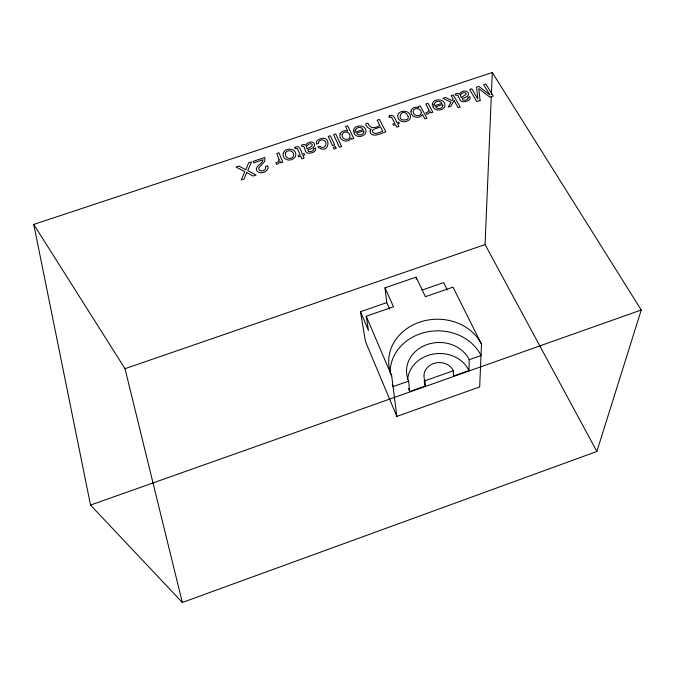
<?xml version="1.0" encoding="UTF-8"?>
<svg xmlns="http://www.w3.org/2000/svg" width="675" height="675" viewBox="0 0 675 675"><rect width="100%" height="100%" fill="white"/><g stroke="black" fill="none" stroke-linecap="round" stroke-linejoin="round"><path stroke-width="1.01" d="M408.552 388.555A31.978 27.987 -0.9 0 0 409.632 391.542L425.343 385.982L425.005 380.767A15.263 13.314 -1 0 1 433.553 363.513A15.263 13.314 -1 0 1 453.347 370.735L453.398 376.043L468.99 370.516L469.218 359.699L481.022 355.523A47.385 41.234 -1.4 0 0 428.009 331.729A47.385 41.234 -1.4 0 0 390.125 372.237M596.869 451.474L641.25 309.977L492.294 72.512L33.75 224.421L90.534 505.077L182.334 602.488L596.869 451.474L485.08 244.561L491.282 96.643M491.366 94.542L492.294 72.512M481.511 344.174L479.672 386.935L396.849 416.407L365.479 341.558L360.501 311.723L386.775 302.619L385.003 287.871L416.078 277.138L425.393 296.696L452.993 287.12L481.511 344.174A48.381 41.816 -1.7 0 0 419.15 322.338A48.381 41.816 -1.7 0 0 391.686 375.84L396.849 416.407M469.218 359.699A32.636 28.384 -1.2 0 0 427.013 344.587A32.636 28.384 -1.2 0 0 408.637 381.105L393.061 386.615A47.385 41.234 -1.4 0 1 392.327 384.767M425.005 380.767L453.347 370.735M90.534 505.077L641.25 309.977M421.993 290.115L443.644 282.614L447.247 289.896M360.501 311.723L368.483 330.531L366.221 316.254L393.517 306.788L385.003 287.871M33.75 224.421L125.002 368.685L485.08 244.561M386.775 302.619L389.686 309.142M366.221 316.254L391.686 375.84M125.002 368.685L182.334 602.488M408.637 381.105L409.632 391.542M416.078 277.138L416.222 279.239M407.666 379.223A31.978 27.987 -0.9 0 1 434.523 353.86A31.978 27.987 -0.9 0 1 468.99 370.516M425.343 385.982A15.112 13.23 -0.9 0 1 424.356 380.033M410.982 111.122C410.316 117.307 419.757 119.779 422.432 114.396L424.879 118.876L426.946 118.184L420.188 105.882L418.255 106.523L418.871 107.662C415.986 106.287 411.497 107.679 410.982 111.122M318.541 142.324L318.541 143.378L316.457 144.07L316.373 142.273A4.632 3.426 -11 0 1 317.638 140.172C332.319 131.228 330.413 156.735 317.739 146.939L319.823 146.247C323.857 150.677 329.214 142.746 323.696 140.223A2.784 2.059 -11 0 0 321.562 139.911L319.604 140.662L318.541 142.324M434.354 103.815L434.346 104.465L432.278 105.157C431.907 98.702 443.281 97.841 444.833 103.95C446.403 110.599 434.717 112.489 432.759 106.388L441.931 103.343C440.471 100.339 435.316 100.659 434.354 103.815M256.298 168.75C256.584 176.057 270.574 172.328 267.697 165.713L265.494 166.447C267.072 169.855 261.925 172.226 259.47 170.336L258.753 168.438L259.183 167.4L264.819 161.325L264.862 157.461L253.1 161.359L253.682 162.852L263.056 159.739C262.507 163.755 257.192 164.869 256.298 168.75M397.693 115.509C397.17 120.8 403.768 123.322 407.818 120.758A5.569 4.067 -6.7 0 0 410.181 118.479C412.796 110.784 399.406 108.338 397.693 115.509M460.316 95.065L461.27 97.571L466.315 94.213L465.623 92.897L463.987 92.593L462.054 93.226L460.316 95.065M342.132 134.612C341.229 139.337 349.076 141.598 349.971 136.628C350.57 132.013 343.373 130.098 342.132 134.612M408.223 116.539L408.181 117.922A3.088 2.253 -6.6 0 1 406.797 119.559C394.107 122.993 402.351 104.448 408.223 116.539M421.293 112.649C420.744 117.644 412.703 116.007 413.168 111.189C413.994 106.675 421.276 108.338 421.293 112.649M285.491 153.098C284.546 156.743 288.613 160.043 291.845 157.807A3.097 2.303 -12.8 0 0 293.355 156.127C295.051 151.149 287.348 148.458 285.491 153.098M355.523 130.005L355.48 130.68L353.388 131.372C353.185 124.951 364.61 123.77 365.918 130.191C367.225 136.797 355.565 139.058 353.793 132.637L363.074 129.558C361.707 126.368 356.535 126.9 355.523 130.005M370.035 130.992C370.507 139.092 382.075 133 385.805 131.844L379.477 119.399L377.139 120.175L379.831 125.483C375.41 128.157 369.681 129.178 368.01 123.213C362.348 122.394 368.651 129.625 371.267 129.246L370.035 130.992M283.188 153.554C282.066 158.878 288.672 161.781 292.748 159.055A5.594 4.16 -12.8 0 0 295.287 156.71C298.696 148.77 285.069 146.188 283.188 153.554M468.121 97.959C467.792 100.077 464.602 100.575 462.873 100.027L462.299 98.415C475.386 95.403 464.569 86.105 459.228 94.306L458.392 93.614L456.511 93.597L455.161 94.222L455.794 95.31C459.329 93.673 458.772 101.039 462.063 101.63C464.923 102.178 471.665 100.718 469.91 96.652L467.952 97.301L468.121 97.959M306.399 146.205L307.041 148.846L311.901 146.137L312.314 144.518L311.167 143.682L309.395 143.826L306.399 146.205M340.057 133.928C338.04 140.51 348.393 144.02 351.093 137.962L351.675 139.185L353.759 138.493L347.659 125.786L345.541 126.487L347.752 131.11C345.009 129.971 341.288 131.11 340.057 133.928M428.937 110.076L427.992 111.974L425.967 112.809L426.836 114.404L428.633 113.662L430.009 111.324L430.861 112.877L432.869 112.202L427.925 103.317L425.824 104.009L428.937 110.076M313.748 149.318C313.251 151.428 310.137 152.069 308.332 151.445L307.96 149.74C321.123 146.888 311.723 136.747 305.412 145.395L304.67 144.661L302.813 144.627L301.413 145.277L301.911 146.424C305.513 144.72 304.13 152.373 307.344 153.115C310.407 153.672 316.913 152.179 315.664 147.96L313.656 148.627L313.748 149.318M372.448 130.477C372.246 136.046 380.405 132.089 382.708 131.169L380.54 126.892L373.68 129.313L372.448 130.477M442.842 105.68C442.471 109.029 437.181 109.645 435.586 106.853L442.547 104.541L442.842 105.68M363.842 131.963C363.386 135.262 358.096 136.097 356.569 133.135L363.606 130.79L363.842 131.963M279.163 159.891L278.016 161.865L275.923 162.734L276.607 164.413L278.471 163.645L280.083 161.215L280.749 162.844L282.808 162.16L278.935 152.786L276.784 153.495L279.163 159.891M246.679 172.538L244.08 179.061L241.211 180.023L244.755 171.627L236.022 167.029L238.992 166.05L245.776 169.805L248.619 162.852L251.497 161.899L247.733 170.64L256.146 175.044L253.133 176.048L246.679 172.538M454.106 100.651L450.883 106.211L448.192 107.106L451.077 102.187L442.868 98.356L445.542 97.462L451.988 100.609L453.085 98.888L451.178 95.597L453.187 94.93L460.24 107.047L458.207 107.722L454.106 100.651M389.534 115.931L388.834 116.294L389.441 117.484L391.5 117.155L394.875 123.398L392.85 124.065L393.5 125.314L395.516 124.639L396.841 127.178L398.993 126.461L397.668 123.922L399.381 123.356L398.723 122.108L397.018 122.681C395.44 120.023 394.006 113.265 389.534 115.931M295.431 147.184L294.705 147.547L295.237 148.778L297.287 148.449L300.189 154.896L298.148 155.579L298.696 156.87L300.746 156.187L301.877 158.811L304.054 158.085L302.923 155.461L304.661 154.879L304.104 153.596L302.366 154.178C301.058 151.445 299.995 144.442 295.431 147.184M334.614 144.863L332.438 145.589L328.227 136.418L330.387 135.7L334.614 144.863M335.416 146.585L333.231 147.31L334.041 149.091L336.234 148.357L335.416 146.585M341.609 146.568L339.457 147.285L333.585 134.637L335.711 133.928L341.609 146.568M480.085 100.432L476.786 101.528L469.581 89.488L471.766 88.754L477.807 98.904L476.567 87.159L478.845 86.408L489.907 94.88L483.663 84.805L485.857 84.08L493.231 96.053L489.907 97.158L478.803 88.628L480.085 100.432"/></g></svg>
